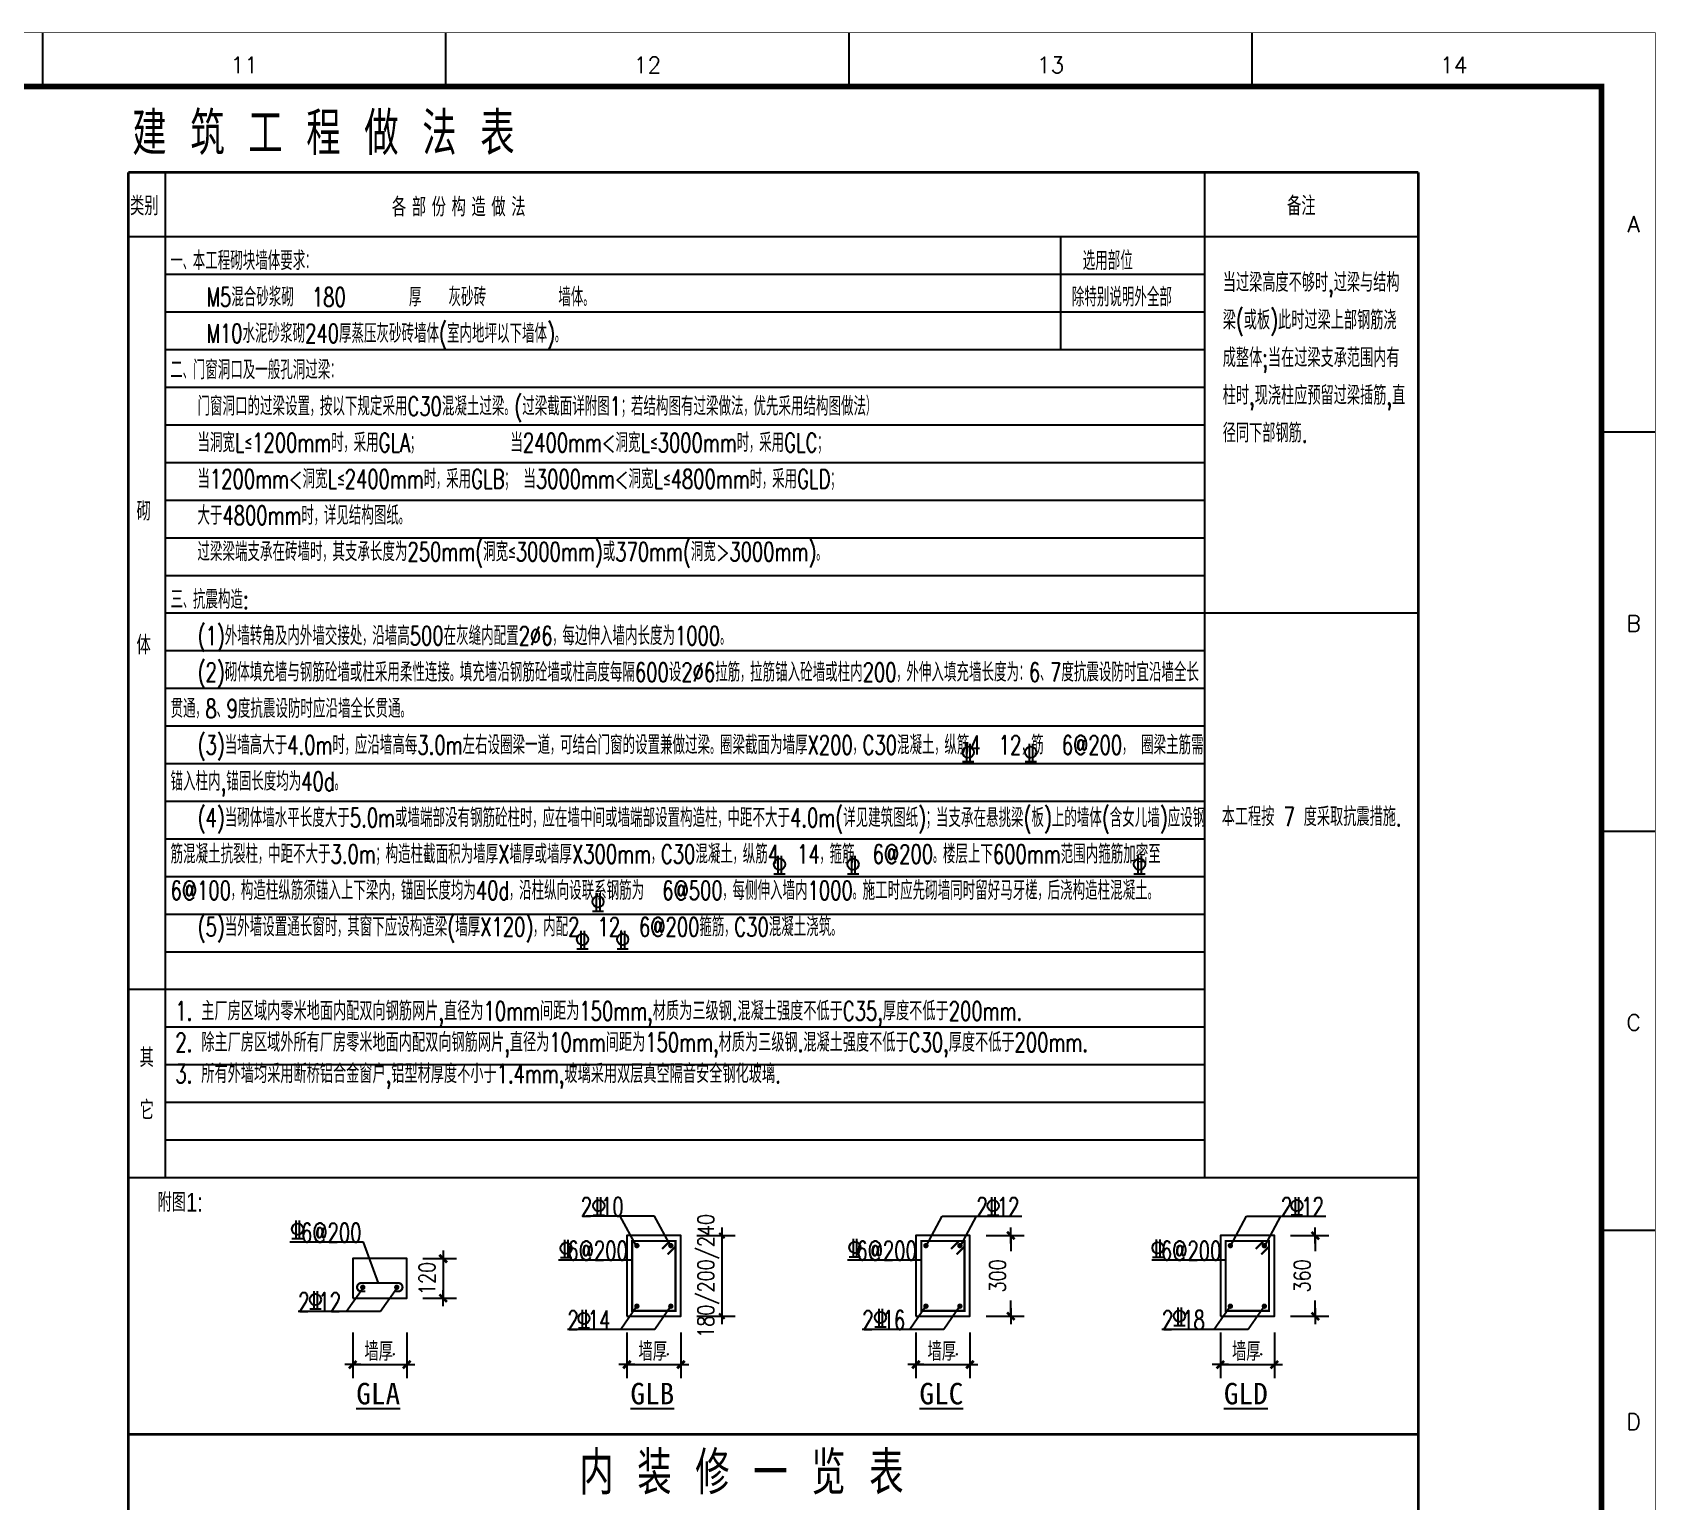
# Model space of a CAD drawing. Header units: millimetres. Extents: x 528985 to 634035, y -152849 to 423.
# Drawn here: x 603818 to 634015, y -26924 to 403 of the extents above; entities that cross this region are included whole.
import ezdxf
from ezdxf.enums import TextEntityAlignment as Align

# ---------------------------------------------------------------- set-up
doc = ezdxf.new("R2010")
doc.units = ezdxf.units.MM
doc.header["$LTSCALE"] = 1000
for name, color, linetype in [('PUB_DIM', 3, 'Continuous'), ('PUB_TEXT', 7, 'Continuous'), ('工程做法表', 251, 'Continuous')]:
    doc.layers.add(name, color=color, linetype=linetype)
doc.styles.add('BIGFONT', font='haiwenrs.shx', dxfattribs={"width": 0.8, "bigfont": 'haiwenhz.shx'})
doc.styles.add('DIM_FONT', font='SIMPLEX.shx', dxfattribs={"width": 0.8})
doc.styles.add('HZ', font='geditxt.shx', dxfattribs={"width": 0.75, "bigfont": 'hzfs_1.shx'})
doc.styles.add('ST', font='SimSun.ttf', dxfattribs={"width": 0.8})
doc.styles.get("Standard").update_dxf_attribs({"font": 'txt', "bigfont": 'gbcbig.shx'})
doc.dimstyles.new('DIMN', dxfattribs={"dimtxt": 300, "dimasz": 1, "dimexe": 250, "dimexo": 300, "dimgap": 150, "dimtad": 1, "dimdec": 0, "dimzin": 0, "dimdsep": 46, "dimtxsty": 'DIM_FONT', "dimblk": '_DIMX', "dimcen": 0.09, "dimclrt": 7, "dimadec": 0, "dimazin": 0, "dimtfac": 1, "dimtdec": 0, "dimtix": 1, "dimtmove": 2, "dimatfit": 3, "dimldrblk": '_DIMX', "dimfxl": 0, "dimtolj": 1, "dimtzin": 0, "dimarcsym": 0})

# ---------------------------------------------------------------- blocks, each defined once
blk = doc.blocks.new('GEDI_WK_A11')
at = {"color": 3}
for p, q in [((750, 584), (750, 594)), ((825, 584), (825, 594)), ((900, 584), (900, 594)), ((975, 584), (975, 594)), ((1040, 519.75), (1050, 519.75)), ((1040, 445.5), (1050, 445.5)), ((1040, 371.25), (1050, 371.25))]:
    blk.add_line(p, q, dxfattribs=at)
for points in [[(0, 0, 0.1, 0.1, 0), (1050, 0, 0.1, 0.1, 0), (1050, 594, 0.1, 0.1, 0), (0, 594, 0.1, 0.1, 0)], [(25, 10, 1, 1, 0), (1040, 10, 1, 1, 0), (1040, 584, 1, 1, 0), (25, 584, 1, 1, 0)]]:
    blk.add_lwpolyline(points, format="xyseb", close=True, dxfattribs=at)
for s, p in [('11', (787.5, 588)), ('12', (862.5, 588)), ('13', (937.5, 588)), ('14', (1012.5, 588))]:
    blk.add_text(s, height=3, dxfattribs=at).set_placement(p, align=Align.MIDDLE)
for s, p in [('A', (1046, 556.88)), ('B', (1046, 482.62)), ('C', (1046, 408.38)), ('D', (1046, 334.12))]:
    blk.add_text(s, height=3, dxfattribs=at).set_placement(p, align=Align.CENTER)
blk = doc.blocks.new('_DIMX')
blk.add_line((-150, 0), (150, 0))
at = {"const_width": 50}
blk.add_lwpolyline([(-70, -70), (70, 70)], dxfattribs=at)
blk = doc.blocks.new('*D24')
at = {"layer": 'DEFPOINTS', "color": 0}
for p in [(610782, -22406), (610782, -23142), (611459, -23142)]:
    blk.add_point(p, dxfattribs=at)
at = {"layer": 'PUB_DIM', "color": 0, "lineweight": -2}
for p, q in [((611082, -22406), (611709, -22406)), ((611459, -22405), (611459, -22404)), ((611459, -22406), (611459, -23142)), ((611082, -23142), (611709, -23142)), ((611459, -23143), (611459, -23144))]:
    blk.add_line(p, q, dxfattribs=at)
for p, rotation in [((611459, -22406), 270), ((611459, -23142), 90)]:
    blk.add_blockref('_DIMX', p, dxfattribs=dict(at, rotation=rotation))
at = {"layer": 'PUB_DIM', "color": 7, "insert": (611159, -22774), "char_height": 300, "attachment_point": 5, "rotation": 90, "style": 'DIM_FONT'}
blk.add_mtext('\\A1;120', dxfattribs=at)
blk = doc.blocks.new('_ArchTick')
at = {"color": 0, "linetype": 'ByBlock', "const_width": 0.4}
blk.add_lwpolyline([(-0.5, -0.5), (0.5, 0.5)], dxfattribs=at)
blk = doc.blocks.new('*D25')
at = {"layer": 'DEFPOINTS', "color": 0}
for p in [(621259, -21977), (621259, -23477), (622020, -23477)]:
    blk.add_point(p, dxfattribs=at)
at = {"layer": 'PUB_DIM', "color": 0, "lineweight": -2}
for p, q in [((621559, -21977), (622270, -21977)), ((622020, -21978), (622020, -22269)), ((622020, -23476), (622020, -23186)), ((621559, -23477), (622270, -23477))]:
    blk.add_line(p, q, dxfattribs=at)
for p, rotation in [((622020, -21977), 90), ((622020, -23477), 270)]:
    blk.add_blockref('_DIMX', p, dxfattribs=dict(at, rotation=rotation))
at = {"layer": 'PUB_DIM', "color": 7, "insert": (621774, -22727), "char_height": 300, "attachment_point": 5, "rotation": 90, "style": 'DIM_FONT'}
blk.add_mtext('\\A1;300', dxfattribs=at)
blk = doc.blocks.new('*D26')
at = {"layer": 'DEFPOINTS', "color": 0}
for p in [(626924, -21977), (626924, -23477), (627685, -23477)]:
    blk.add_point(p, dxfattribs=at)
at = {"layer": 'PUB_DIM', "color": 0, "lineweight": -2}
for p, q in [((627224, -21977), (627935, -21977)), ((627685, -21978), (627685, -22269)), ((627685, -23476), (627685, -23186)), ((627224, -23477), (627935, -23477))]:
    blk.add_line(p, q, dxfattribs=at)
for p, rotation in [((627685, -21977), 90), ((627685, -23477), 270)]:
    blk.add_blockref('_DIMX', p, dxfattribs=dict(at, rotation=rotation))
at = {"layer": 'PUB_DIM', "color": 7, "insert": (627439, -22727), "char_height": 300, "attachment_point": 5, "rotation": 90, "style": 'DIM_FONT'}
blk.add_mtext('\\A1;360', dxfattribs=at)

msp = doc.modelspace()

# ---------------------------------------------------------------- linework, layer by layer
at = {"color": 3}
for p, q in [((615392.8, -21615.5), (614119.7, -21615.5)), ((615054, -22171.3), (614754, -21615.5)), ((615692.8, -22171.3), (615392.8, -21615.5)), ((620442.3, -22171.3), (620742.3, -21615.5)), ((620742.3, -21615.5), (622224.6, -21615.5)), ((621081.1, -22171.3), (621381.1, -21615.5)), ((626106.9, -22171.3), (626406.9, -21615.5)), ((626406.9, -21615.5), (627878.4, -21615.5)), ((626745.8, -22171.3), (627045.8, -21615.5)), ((609978.2, -22096.6), (608608.3, -22096.6)), ((610253.3, -22859.7), (609978.2, -22096.6)), ((614976.2, -22431.4), (613601.7, -22431.4)), ((620353.7, -22431.4), (618979.2, -22431.4)), ((626018.4, -22431.4), (624643.9, -22431.4)), ((609963.7, -22964.2), (609663.7, -23388.3)), ((610595.6, -22964.2), (610295.6, -23388.3)), ((610295.6, -23388.3), (608760.2, -23388.3)), ((615062.8, -23290.3), (614762.8, -23723)), ((615694.7, -23290.3), (615394.7, -23723)), ((620440.3, -23290.3), (620140.3, -23723)), ((621072.3, -23290.3), (620772.3, -23723)), ((626105, -23290.3), (625805, -23723)), ((626737, -23290.3), (626437, -23723)), ((615394.7, -23723), (613770.7, -23723)), ((620772.3, -23723), (619257.1, -23723)), ((626437, -23723), (624832.1, -23723))]:
    msp.add_line(p, q, dxfattribs=at)
for points in [[(614876.2, -23477.2), (615881.3, -23477.2), (615881.3, -21977.2), (614876.2, -21977.2)], [(620253.7, -23477.2), (621258.9, -23477.2), (621258.9, -21977.2), (620253.7, -21977.2)], [(625918.4, -23477.2), (626923.6, -23477.2), (626923.6, -21977.2), (625918.4, -21977.2)], [(609777.1, -23142.5), (610782.2, -23142.5), (610782.2, -22405.6), (609777.1, -22405.6)]]:
    msp.add_lwpolyline(points, close=True, dxfattribs=at)
at = {"color": 3, "const_width": 40}
for points in [[(614976.2, -23377.2), (615781.3, -23377.2), (615781.3, -22077.2), (614976.2, -22077.2)], [(620353.7, -23377.2), (621158.9, -23377.2), (621158.9, -22077.2), (620353.7, -22077.2)], [(626018.4, -23377.2), (626823.6, -23377.2), (626823.6, -22077.2), (626018.4, -22077.2)]]:
    msp.add_lwpolyline(points, close=True, dxfattribs=at)
at = {"color": 3, "const_width": 50}
for points in [[(615037.8, -22164.1, 1), (615087.8, -22164.1, 1)], [(615719.7, -22164.1, -1), (615669.7, -22164.1, -1)], [(620415.3, -22164.1, 1), (620465.3, -22164.1, 1)], [(621097.3, -22164.1, -1), (621047.3, -22164.1, -1)], [(626080, -22164.1, 1), (626130, -22164.1, 1)], [(626762, -22164.1, -1), (626712, -22164.1, -1)], [(609938.7, -22939.2, -1), (609988.7, -22939.2, -1)], [(610620.6, -22939.2, 1), (610570.6, -22939.2, 1)], [(615037.8, -23290.3, -1), (615087.8, -23290.3, -1)], [(615719.7, -23290.3, 1), (615669.7, -23290.3, 1)], [(620415.3, -23290.3, -1), (620465.3, -23290.3, -1)], [(621097.3, -23290.3, 1), (621047.3, -23290.3, 1)], [(626080, -23290.3, -1), (626130, -23290.3, -1)], [(626762, -23290.3, 1), (626712, -23290.3, 1)]]:
    msp.add_lwpolyline(points, format="xyb", close=True, dxfattribs=at)
at = {"color": 3, "const_width": 40}
for points in [[(615681.1, -22077.2), (615532.7, -22225.6)], [(615781.3, -22181.7), (615635.1, -22328)], [(621058.7, -22077.2), (620910.3, -22225.6)], [(621158.9, -22181.7), (621012.6, -22328)], [(626723.3, -22077.2), (626574.9, -22225.6)], [(626823.6, -22181.7), (626677.3, -22328)]]:
    msp.add_lwpolyline(points, dxfattribs=at)
msp.add_lwpolyline([(610009.7, -23015), (609935, -23015, -0.9975639), (609934.5, -22859.7, -0.0015201), (609934.8, -22859.7), (610624.4, -22859.7, -0.0013339), (610624.7, -22859.7, -0.9978618), (610624.3, -23015), (610549.6, -23015)], format="xyb", dxfattribs=at)
at = {"layer": 'PUB_DIM'}
for p, q in [((616181.3, -21977.2), (616893, -21977.2)), ((616643, -21827.2), (616643, -23627.2)), ((616181.3, -23477.2), (616893, -23477.2))]:
    msp.add_line(p, q, dxfattribs=at)
at = {"layer": 'PUB_TEXT'}
for p, q in [((621197.4, -12828.5), (621197.4, -13161)), ((621260.4, -12828.5), (621260.4, -13161)), ((622359.4, -12828.5), (622359.4, -13161)), ((622422.4, -12828.5), (622422.4, -13161)), ((621123.9, -13161), (621333.9, -13161)), ((622285.9, -13161), (622495.9, -13161)), ((617686.4, -14912.5), (617686.4, -15245)), ((617749.4, -14912.5), (617749.4, -15245)), ((619053.4, -14912.5), (619053.4, -15245)), ((619116.4, -14912.5), (619116.4, -15245)), ((624382.4, -14912.5), (624382.4, -15245)), ((624445.4, -14912.5), (624445.4, -15245)), ((617612.9, -15245), (617822.9, -15245)), ((618979.9, -15245), (619189.9, -15245)), ((624308.9, -15245), (624518.9, -15245)), ((614308.4, -15608.5), (614308.4, -15941)), ((614371.4, -15608.5), (614371.4, -15941)), ((614234.9, -15941), (614444.9, -15941)), ((614022.4, -16310.5), (614022.4, -16643)), ((614085.4, -16310.5), (614085.4, -16643)), ((614767.4, -16310.5), (614767.4, -16643)), ((614830.4, -16310.5), (614830.4, -16643)), ((613948.9, -16643), (614158.9, -16643)), ((614693.9, -16643), (614903.9, -16643)), ((614323.5, -21263.1), (614323.5, -21595.6)), ((614386.5, -21263.1), (614386.5, -21595.6)), ((621659.5, -21263.1), (621659.5, -21595.6)), ((621722.5, -21263.1), (621722.5, -21595.6)), ((627311.5, -21261.1), (627311.5, -21593.6)), ((627374.5, -21261.1), (627374.5, -21593.6)), ((608718.5, -21699.1), (608718.5, -22031.6)), ((608781.5, -21699.1), (608781.5, -22031.6)), ((614250, -21595.6), (614460, -21595.6)), ((621586, -21595.6), (621796, -21595.6)), ((627238, -21593.6), (627448, -21593.6)), ((608645, -22031.6), (608855, -22031.6)), ((619088.5, -22040.1), (619088.5, -22372.6)), ((619151.5, -22040.1), (619151.5, -22372.6)), ((613714.5, -22055.1), (613714.5, -22387.6)), ((613777.5, -22055.1), (613777.5, -22387.6)), ((624726.5, -22047.1), (624726.5, -22379.6)), ((624789.5, -22047.1), (624789.5, -22379.6)), ((613641, -22387.6), (613851, -22387.6)), ((619015, -22372.6), (619225, -22372.6)), ((624653, -22379.6), (624863, -22379.6)), ((609050.5, -23010.1), (609050.5, -23342.6)), ((609113.5, -23010.1), (609113.5, -23342.6)), ((608977, -23342.6), (609187, -23342.6)), ((614047.5, -23361.1), (614047.5, -23693.6)), ((614110.5, -23361.1), (614110.5, -23693.6)), ((619561.5, -23342.1), (619561.5, -23674.6)), ((619624.5, -23342.1), (619624.5, -23674.6)), ((625125.5, -23317.1), (625125.5, -23649.6)), ((625188.5, -23317.1), (625188.5, -23649.6)), ((613974, -23693.6), (614184, -23693.6)), ((619488, -23674.6), (619698, -23674.6)), ((625052, -23649.6), (625262, -23649.6))]:
    msp.add_line(p, q, dxfattribs=at)
for centre in [(621228.9, -12986), (622390.9, -12986), (617717.9, -15070), (619084.9, -15070), (624413.9, -15070), (614339.9, -15766), (614053.9, -16468), (614798.9, -16468), (614355, -21420.6), (621691, -21420.6), (627343, -21418.6), (608750, -21856.6), (613746, -22212.6), (619120, -22197.6), (624758, -22204.6), (609082, -23167.6), (614079, -23518.6), (619593, -23499.6), (625157, -23474.6)]:
    msp.add_circle(centre, 105, dxfattribs=at)
at = {"layer": '工程做法表', "const_width": 50}
for points in [[(629601.4, -2195.7), (605601.4, -2195.7)], [(629601.4, -2195.7), (629601.4, -51122.4), (605601.4, -51122.4), (605601.4, -2195.7)], [(605598.8, -25677), (629601.4, -25677)], [(605598.8, -25677), (629598.8, -25677)]]:
    msp.add_lwpolyline(points, dxfattribs=at)
at = {"layer": '工程做法表'}
for points in [[(606288.7, -2195.7), (606288.7, -20895.7)], [(625626.4, -2195.7), (625626.4, -20895.7)], [(629601.4, -3395.7), (605601.4, -3395.7)], [(622946.4, -3395.7), (622946.4, -5495.7)], [(606293, -4095.7), (625626.4, -4095.7)], [(606293, -4795.7), (625626.4, -4795.7)], [(606293, -5495.7), (625626.4, -5495.7)], [(606293, -6195.7), (625626.4, -6195.7)], [(606293, -6895.7), (625626.4, -6895.7)], [(606293, -7595.7), (625626.4, -7595.7)], [(606293, -8295.7), (625626.4, -8295.7)], [(606293, -8995.7), (625626.4, -8995.7)], [(606293, -9695.7), (625626.4, -9695.7)], [(606293, -10395.7), (629601.4, -10395.7)], [(606293, -11095.7), (625626.4, -11095.7)], [(606293, -11795.7), (625626.4, -11795.7)], [(606293, -12495.7), (625626.4, -12495.7)], [(606293, -13195.7), (625626.4, -13195.7)], [(606293, -13895.7), (625626.4, -13895.7)], [(606293, -14595.7), (625626.4, -14595.7)], [(606293, -15295.7), (625626.4, -15295.7)], [(606293, -15995.7), (625626.4, -15995.7)], [(606293, -16695.7), (625626.4, -16695.7)], [(605601.4, -17395.7), (625626.4, -17395.7)], [(606293, -18095.7), (625626.4, -18095.7)], [(606293, -18795.7), (625626.4, -18795.7)], [(606293, -19495.7), (625626.4, -19495.7)], [(606293, -20195.7), (625626.4, -20195.7)], [(605601.4, -20895.7), (629601.4, -20895.7)], [(606293, -20895.7), (625626.4, -20895.7)]]:
    msp.add_lwpolyline(points, dxfattribs=at)

# ---------------------------------------------------------------- block references
at = {"xscale": 100, "yscale": 100, "zscale": 100}
msp.add_blockref('GEDI_WK_A11', (529009.7, -59001.6), dxfattribs=at)
at = {"layer": 'PUB_DIM', "xscale": 100, "yscale": 100, "zscale": 100}
for p, rotation in [((616643, -21977.2), 90), ((616643, -23477.2), 270)]:
    msp.add_blockref('_ArchTick', p, dxfattribs=dict(at, rotation=rotation))

# ---------------------------------------------------------------- texts
at = {"layer": 'PUB_DIM', "color": 7, "insert": (616396.7, -22727.2), "char_height": 300, "attachment_point": 5, "rotation": 90, "style": 'DIM_FONT'}
msp.add_mtext('\\A1;180/200/240', dxfattribs=at)
at = {"layer": 'PUB_TEXT', "style": 'HZ'}
for s, height, width, p in [('建 筑 工 程 做 法 表 ', 800, 0.8, (605674.9, -1876.5)), ('2 10', 350, 0.7, (614019, -21615.5)), ('2 12', 350, 0.7, (621381.1, -21615.5)), ('2 12', 350, 0.7, (627045.8, -21615.5)), ('6@200', 350, 0.7, (608814.9, -22096.6)), (' 6@200', 350, 0.7, (613601.7, -22431.4)), (' 6@200', 350, 0.7, (618979.2, -22431.4)), (' 6@200', 350, 0.7, (624643.9, -22431.4)), ('2 12', 350, 0.7, (608760.2, -23388.3)), ('2 14', 350, 0.7, (613770.7, -23723)), ('2 16', 350, 0.7, (619257.1, -23723)), ('2 18', 350, 0.7, (624832.3, -23723)), (' 内 装 修 一 览 表 ', 800, 0.8, (613552.2, -26791.6))]:
    msp.add_text(s, height=height, dxfattribs=dict(at, width=width)).set_placement(p)
at = {"layer": 'PUB_TEXT', "linetype": 'Continuous', "style": 'BIGFONT', "width": 0.8}
for s, p in [('类别', (605899.2, -2997.7)), ('备注', (627425, -2997.7)), ('砌', (605887.4, -8677.8)), ('体', (605887.4, -11165.9)), ('其', (605944.7, -18843.4)), ('它', (605944.7, -19816))]:
    msp.add_text(s, height=350, dxfattribs=at).set_placement(p, align=Align.CENTER)
for s, p in [('各 部 份 构 造 做 法', (610505.4, -3018.8)), ('附图1:', (606142.9, -21534)), ('墙厚', (609993.5, -24308.2)), ('墙厚', (615092.6, -24308.2)), ('墙厚', (620470.2, -24308.2)), ('墙厚', (626134.9, -24308.2))]:
    msp.add_text(s, height=350, dxfattribs=at).set_placement(p)
at = {"layer": 'PUB_TEXT', "style": 'ST'}
for s, p in [('%%uGLA', (609842.9, -25116.4)), ('%%UGLB', (614942, -25116.4)), ('%%UGLC', (620319.6, -25116.4)), ('%%UGLD', (625984.3, -25116.4))]:
    msp.add_text(s, height=400, dxfattribs=at).set_placement(p)
at = {"layer": 'PUB_TEXT', "linetype": 'Continuous', "char_height": 350, "attachment_point": 1}
for s, insert, width, line_spacing_factor, style in [('\\A1;{\\W0.7;一\\Fgbenor,gbcbig|c134;、\\Fgeditxt,dxt|c134;本工程砌块墙体要求\\Fgbenor,gbcbig|c134;：\\Fgeditxt,dxt|c134;                                                                                     选用部位\\P    M5混合砂浆砌 \\C6; 180       \\C256;厚   灰砂砖        墙体\\Fgbenor,gbcbig|c134;。\\Fgeditxt,dxt|c134;                                                     除特别说明外全部\\P    M10水泥砂浆砌240厚蒸压灰砂砖墙体(室内地坪以下墙体)\\Fgbenor,gbcbig|c134;。\\Fgeditxt,dxt|c134;\\P二\\Fgbenor,gbcbig|c134;、\\Fgeditxt,dxt|c134;门窗洞口及一般孔洞过梁\\Fgbenor,gbcbig|c134;：\\Fgeditxt,dxt|c134;  \\P   门窗洞口的过梁设置\\Fgbenor,gbcbig|c134;，\\Fgeditxt,dxt|c134;按以下规定采用C30混凝土过梁\\Fgbenor,gbcbig|c134;。\\Fgeditxt,dxt|c134;(过梁截面详附图1\\Fgbenor,gbcbig|c134;；\\Fgeditxt,dxt|c134;若结构图有过梁做法\\Fgbenor,gbcbig|c134;，\\Fgeditxt,dxt|c134;优先采用结构图做法\\Fgbenor,gbcbig|c134;）\\Fgeditxt,dxt|c134;  \\P   当洞宽L\\Fgbenor,gbcbig|c134;≤\\Fgeditxt,dxt|c134;1200mm时\\Fgbenor,gbcbig|c134;，\\Fgeditxt,dxt|c134;采用GLA\\Fgbenor,gbcbig|c134;；\\Fgeditxt,dxt|c134;          当2400mm<洞宽L\\Fgbenor,gbcbig|c134;≤\\Fgeditxt,dxt|c134;3000mm时\\Fgbenor,gbcbig|c134;，\\Fgeditxt,dxt|c134;采用GLC\\Fgbenor,gbcbig|c134;；\\Fgeditxt,dxt|c134;\\P   当1200mm<洞宽L\\Fgbenor,gbcbig|c134;≤\\Fgeditxt,dxt|c134;2400mm时\\Fgbenor,gbcbig|c134;，\\Fgeditxt,dxt|c134;采用GLB\\Fgbenor,gbcbig|c134;；\\Fgeditxt,dxt|c134; 当3000mm<洞宽L\\Fgbenor,gbcbig|c134;≤\\Fgeditxt,dxt|c134;4800mm时\\Fgbenor,gbcbig|c134;，\\Fgeditxt,dxt|c134;采用GLD\\Fgbenor,gbcbig|c134;；\\Fgeditxt,dxt|c134; \\P   大于4800mm时\\Fgbenor,gbcbig|c134;，\\Fgeditxt,dxt|c134;详见结构图纸\\Fgbenor,gbcbig|c134;。\\Fgeditxt,dxt|c134;\\P   过梁梁端支承在砖墙时\\Fgbenor,gbcbig|c134;，\\Fgeditxt,dxt|c134;其支承长度为250mm(洞宽\\Fgbenor,gbcbig|c134;≤\\Fgeditxt,dxt|c134;3000mm)或370mm(洞宽>3000mm)\\Fgbenor,gbcbig|c134;。}', (606383, -3667), 19243.407, 1.16, 'BIGFONT'), ('{\\W0.7;当过梁高度不够时,过梁与结构梁(或板)此时过梁上部钢筋浇成整体;当在过梁支承范围内有柱时,现浇柱应预留过梁插筋,直径同下部钢筋.}', (625962.9, -4071.7), 3394.279, 1.2, 'HZ'), ('\\A1;{\\W0.7;三\\Fgbenor,gbcbig|c134;、\\Fgeditxt,dxt|c134;抗震构造:\\P   (1)外墙转角及内外墙交接处\\Fgbenor,gbcbig|c134;，\\Fgeditxt,dxt|c134;沿墙高500在灰缝内配置2∅6\\Fgbenor,gbcbig|c134;，\\Fgeditxt,dxt|c134;每边伸入墙内长度为1000\\Fgbenor,gbcbig|c134;。\\Fgeditxt,dxt|c134;\\P   (2)砌体填充墙与钢筋砼墙或柱采用柔性连接\\Fgbenor,gbcbig|c134;。\\Fgeditxt,dxt|c134;填充墙沿钢筋砼墙或柱高度每隔\\C6;600\\C256;设2∅6拉筋\\Fgbenor,gbcbig|c134;，\\Fgeditxt,dxt|c134;拉筋锚入砼墙或柱内200\\Fgbenor,gbcbig|c134;，\\Fgeditxt,dxt|c134;外伸入填充墙长度为\\Fgbenor,gbcbig|c134;：\\Fgeditxt,dxt|c134;6\\Fgbenor,gbcbig|c134;、\\Fgeditxt,dxt|c134;7度抗震设防时宜沿墙全长贯通\\Fgbenor,gbcbig|c134;，\\Fgeditxt,dxt|c134;8\\Fgbenor,gbcbig|c134;、\\Fgeditxt,dxt|c134;9度抗震设防时应沿墙全长贯通\\Fgbenor,gbcbig|c134;。\\Fgeditxt,dxt|c134; \\P   (3)当墙高大于4.0m时\\Fgbenor,gbcbig|c134;，\\Fgeditxt,dxt|c134;应沿墙高每3.0m左右设圈梁一道\\Fgbenor,gbcbig|c134;，\\Fgeditxt,dxt|c134;可结合门窗的设置兼做过梁\\Fgbenor,gbcbig|c134;。\\Fgeditxt,dxt|c134;圈梁截面为墙厚X200\\Fgbenor,gbcbig|c134;，\\Fgeditxt,dxt|c134;C30混凝土\\Fgbenor,gbcbig|c134;，\\Fgeditxt,dxt|c134;纵筋4  12\\Fgbenor,gbcbig|c134;，\\Fgeditxt,dxt|c134;筋  6@200\\Fgbenor,gbcbig|c134;，\\Fgeditxt,dxt|c134; 圈梁主筋需锚入柱内,锚固长度均为40d\\Fgbenor,gbcbig|c134;。\\Fgeditxt,dxt|c134;\\P   (4)当砌体墙水平长度大于5.0m或墙端部没有钢筋砼柱时\\Fgbenor,gbcbig|c134;，\\Fgeditxt,dxt|c134;应在墙中间或墙端部设置构造柱\\Fgbenor,gbcbig|c134;，\\Fgeditxt,dxt|c134;中距不大于4.0m(详见建筑图纸)\\Fgbenor,gbcbig|c134;；\\Fgeditxt,dxt|c134;当支承在悬挑梁(板)上的墙体(含女儿墙)应设钢筋混凝土抗裂柱\\Fgbenor,gbcbig|c134;，\\Fgeditxt,dxt|c134;中距不大于3.0m\\Fgbenor,gbcbig|c134;；\\Fgeditxt,dxt|c134;构造柱截面积为墙厚X墙厚或墙厚X300mm\\Fgbenor,gbcbig|c134;，\\Fgeditxt,dxt|c134;C30混凝土\\Fgbenor,gbcbig|c134;，\\Fgeditxt,dxt|c134;纵筋4  14\\Fgbenor,gbcbig|c134;，\\Fgeditxt,dxt|c134;箍筋  6@200\\Fgbenor,gbcbig|c134;。\\Fgeditxt,dxt|c134;楼层上下600mm范围内箍筋加密至  6@100\\Fgbenor,gbcbig|c134;，\\Fgeditxt,dxt|c134;构造柱纵筋须锚入上下梁内\\Fgbenor,gbcbig|c134;，\\Fgeditxt,dxt|c134;锚固长度均为40d\\Fgbenor,gbcbig|c134;，\\Fgeditxt,dxt|c134;沿柱纵向设联系钢筋为  6@500\\Fgbenor,gbcbig|c134;，\\Fgeditxt,dxt|c134;每侧伸入墙内1000\\Fgbenor,gbcbig|c134;。\\Fgeditxt,dxt|c134;施工时应先砌墙同时留好马牙槎\\Fgbenor,gbcbig|c134;，\\Fgeditxt,dxt|c134;后浇构造柱混凝土\\Fgbenor,gbcbig|c134;。\\Fgeditxt,dxt|c134;\\P   (5)当外墙设置通长窗时\\Fgbenor,gbcbig|c134;，\\Fgeditxt,dxt|c134;其窗下应设构造梁(墙厚X120)\\Fgbenor,gbcbig|c134;，\\Fgeditxt,dxt|c134;内配2  12\\Fgbenor,gbcbig|c134;、\\Fgeditxt,dxt|c134; 6@200箍筋\\Fgbenor,gbcbig|c134;，\\Fgeditxt,dxt|c134;C30混凝土浇筑\\Fgbenor,gbcbig|c134;。}', (606387.3, -9968), 19243.407, 1.16, 'BIGFONT'), ('{\\W0.7;本工程按 \\C6;7\\C256; 度采取抗震措施.}', (625943.5, -14009.6), 3394.279, 1.2, 'HZ')]:
    msp.add_mtext(s, dxfattribs=dict(at, insert=insert, width=width, line_spacing_factor=line_spacing_factor, style=style))
at = {"layer": 'PUB_TEXT', "linetype": 'Continuous', "insert": (606476.5, -17623.6), "char_height": 350, "width": 18805.404, "attachment_point": 1, "style": 'HZ'}
msp.add_mtext('{\\W0.7;1. 主厂房区域内零米地面内配双向钢筋网片,直径为10mm间距为150mm,材质为三级钢.混凝土强度不低于C35,厚度不低于200mm.\\P2. 除主厂房区域外所有厂房零米地面内配双向钢筋网片,直径为10mm间距为150mm,材质为三级钢.混凝土强度不低于C30,厚度不低于200mm.\\P3. 所有外墙均采用断桥铝合金窗户,铝型材厚度不小于1.4mm,玻璃采用双层真空隔音安全钢化玻璃.}', dxfattribs=at)

# ---------------------------------------------------------------- dimensions: what is measured, and where the dimension line sits
at = {"layer": 'PUB_DIM'}
for base, p1, p2, text, picture, middle in [((622020.5, -23477.2), (621258.9, -21977.2), (621258.9, -23477.2), '300', '*D25', (621774.2, -22727.2)), ((627685.2, -23477.2), (626923.6, -21977.2), (626923.6, -23477.2), '360', '*D26', (627438.9, -22727.2))]:
    dim = msp.add_linear_dim(base=base, p1=p1, p2=p2, angle=270, text=text, dimstyle='DIMN', dxfattribs=at)
    dim.commit()
    dim.dimension.update_dxf_attribs({"geometry": picture, "text_midpoint": middle, "dimtype": 128})
dim = msp.add_linear_dim(base=(611458.9, -23142.5), p1=(610782.2, -22405.6), p2=(610782.2, -23142.5), angle=270, text='120', dimstyle='DIMN', dxfattribs=at)
dim.commit()
dim.dimension.update_dxf_attribs({"geometry": '*D24', "text_midpoint": (611158.9, -22774)})
for base, p1, p2, location in [((610782.2, -24377.4), (609777.1, -23477.2), (610782.2, -23477.2), (610539.2, -24047.4)), ((615881.3, -24377.4), (614876.2, -23477.2), (615881.3, -23477.2), (615638.3, -24047.4)), ((621258.9, -24377.4), (620253.7, -23477.2), (621258.9, -23477.2), (621015.8, -24047.4)), ((626923.6, -24377.4), (625918.4, -23477.2), (626923.6, -23477.2), (626680.5, -24047.4))]:
    msp.add_linear_dim(base=base, p1=p1, p2=p2, location=location, text='.', dimstyle='DIMN', dxfattribs=at).render()

doc.saveas('drawing.dxf')
